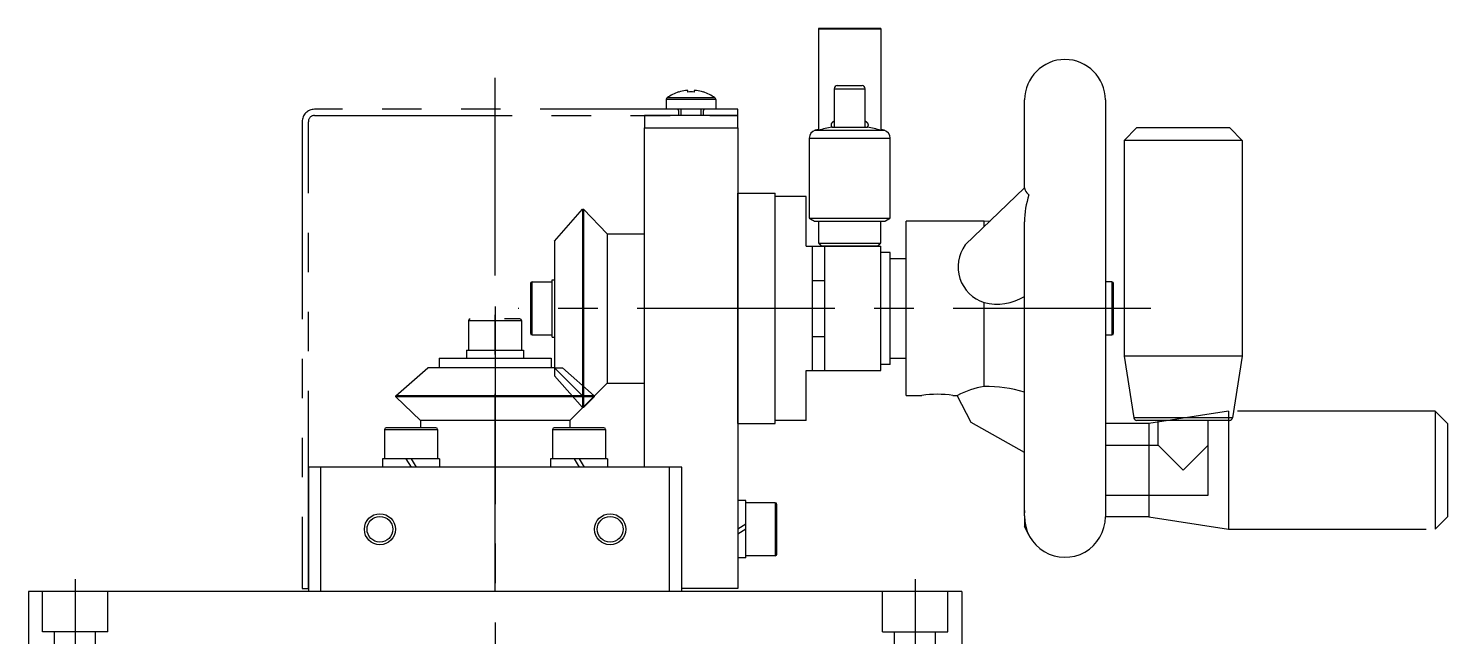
# Model space of a CAD drawing. Extents: x -165 to 420, y -413 to 153.
# Drawn here: x 191.8 to 419.9, y -222.7 to -125 of the extents above; entities that cross this region are included whole.
import ezdxf

# ---------------------------------------------------------------- set-up
doc = ezdxf.new("R2010")
doc.units = 0
for name, pattern in [('CENTER', [50.8, 31.75, -6.35, 6.35, -6.35]), ('DASHED', [19.05, 12.7, -6.35]), ('PHANTOM', [63.5, 31.75, -6.35, 6.35, -6.35, 6.35, -6.35])]:
    doc.linetypes.add(name, pattern=pattern)
doc.layers.get('0').update_dxf_attribs({"linetype": 'CONTINUOUS'})
doc.layers.add('CENTER', color=1, linetype='CENTER')
doc.layers.add('SCALE', color=7, linetype='CONTINUOUS')

msp = doc.modelspace()

# ---------------------------------------------------------------- linework, layer by layer
at = {"color": 7, "linetype": 'CONTINUOUS'}
for p, q in [((318.75, -125), (318.75, -125.12)), ((318.75, -125.12), (318.75, -141.38)), ((328.75, -125.12), (318.75, -125.12)), ((328.75, -125), (328.75, -125.12)), ((328.75, -125.12), (328.75, -141.38)), ((321.75, -134.2), (325.75, -134.2)), ((298.25, -136.45), (294.25, -136.45)), ((294.25, -136.45), (294.25, -138)), ((298.25, -136.16), (294.4, -136.16)), ((296.26, -135.21), (296.27, -135.23)), ((297.74, -134.98), (297.38, -134.98)), ((297.74, -135.23), (297.74, -134.98)), ((302.1, -136.16), (298.25, -136.16)), ((302.25, -136.45), (298.25, -136.45)), ((298.77, -134.98), (298.77, -135.23)), ((299.12, -134.98), (298.77, -134.98)), ((300.24, -135.23), (300.24, -135.21)), ((302.25, -136.45), (302.25, -138)), ((321.25, -134.7), (326.25, -134.7)), ((351.85, -150.62), (351.85, -136.5)), ((364.85, -136.5), (364.85, -203.5)), ((290.75, -139), (290.75, -141)), ((305.75, -139), (290.75, -139)), ((298.25, -138), (294.25, -138)), ((296.25, -138.2), (296.25, -139)), ((302.25, -138), (298.25, -138)), ((300.25, -139), (300.25, -138.2)), ((305.75, -141), (305.75, -139)), ((290.75, -141), (305.75, -141)), ((290.75, -195.5), (290.75, -141)), ((305.75, -141), (305.75, -215)), ((318.22, -141.38), (329.28, -141.38)), ((320.92, -140.88), (326.59, -140.88)), ((367.85, -143), (369.85, -141)), ((384.85, -141), (369.85, -141)), ((386.85, -143), (384.85, -141)), ((317.25, -142.64), (330.25, -142.64)), ((386.85, -143), (367.85, -143)), ((367.85, -143), (367.85, -177.67)), ((386.85, -143), (386.85, -177.67)), ((305.75, -188.5), (305.75, -151.5)), ((311.75, -188.5), (311.75, -151.5)), ((316.75, -152), (311.75, -152)), ((316.75, -160), (316.75, -152)), ((342.32, -159.81), (351.85, -150.62)), ((276.31, -159.18), (280.82, -154.07)), ((280.82, -154.07), (280.96, -154.07)), ((280.82, -154.07), (280.82, -170)), ((280.96, -154.07), (280.96, -170)), ((280.96, -154.07), (284.75, -158)), ((317.25, -155.5), (330.25, -155.5)), ((318.12, -156), (329.38, -156)), ((332.85, -184), (332.85, -156)), ((345.35, -156), (332.85, -156)), ((345.35, -156), (346.36, -155.91)), ((345.35, -156.89), (345.35, -156)), ((351.85, -203.36), (351.85, -156.11)), ((276.31, -159.18), (276.31, -170)), ((284.75, -158), (290.75, -158)), ((284.75, -158), (284.75, -170)), ((318.75, -159.5), (328.75, -159.5)), ((317.75, -180), (317.75, -160)), ((319.75, -180), (319.75, -160)), ((328.75, -180), (328.75, -160)), ((328.75, -179), (328.75, -161)), ((330.25, -161), (328.75, -161)), ((330.25, -179), (330.25, -161)), ((330.25, -162), (332.85, -162)), ((332.85, -178), (332.85, -162)), ((272.45, -166), (272.45, -174)), ((272.7, -165.75), (275.95, -165.75)), ((272.7, -174.25), (272.7, -165.75)), ((275.95, -165.4), (276.31, -165.4)), ((275.95, -174.6), (275.95, -165.4)), ((365.9, -165.75), (364.85, -165.75)), ((365.9, -165.75), (365.9, -174.25)), ((366.15, -174), (366.15, -166)), ((276.31, -170), (276.31, -179.56)), ((280.82, -170), (280.82, -185.92)), ((280.96, -170), (280.96, -185.92)), ((284.75, -170), (284.75, -182)), ((345.35, -182.56), (345.35, -169.07)), ((262.5, -171.95), (262.5, -176.7)), ((262.5, -171.95), (268.34, -171.95)), ((270.75, -171.7), (268.25, -171.7)), ((268.34, -171.95), (271, -171.95)), ((271, -171.95), (271, -176.7)), ((272.7, -174.25), (275.95, -174.25)), ((275.95, -174.6), (276.31, -174.6)), ((364.85, -174.25), (365.9, -174.25)), ((262.15, -176.7), (262.15, -178)), ((262.15, -176.7), (271.35, -176.7)), ((271.35, -176.7), (271.35, -178)), ((367.85, -177.67), (369.42, -187.58)), ((386.85, -177.67), (367.85, -177.67)), ((386.85, -177.67), (385.28, -187.58)), ((250.83, -184.07), (255.93, -179.56)), ((276.31, -179.56), (255.93, -179.56)), ((257.75, -178), (257.75, -179.56)), ((257.75, -178), (275.75, -178)), ((275.75, -178), (275.75, -179.56)), ((276.31, -179.56), (280.82, -184.07)), ((316.75, -188), (316.75, -180)), ((330.25, -179), (328.75, -179)), ((330.25, -178), (332.85, -178)), ((284.75, -182), (278.75, -188)), ((284.75, -182), (290.75, -182)), ((250.83, -184.21), (250.83, -184.07)), ((282.68, -184.07), (250.83, -184.07)), ((254.75, -188), (250.83, -184.21)), ((282.68, -184.21), (250.83, -184.21)), ((282.68, -184.21), (280.96, -185.92)), ((282.68, -184.07), (282.68, -184.21)), ((332.85, -184), (335.35, -184)), ((340.35, -184), (341.05, -184)), ((343.28, -188.33), (341.05, -184)), ((280.96, -185.92), (280.82, -185.92)), ((257.25, -189.2), (249.25, -189.2)), ((254.75, -188), (254.75, -189.2)), ((278.75, -188), (254.75, -188)), ((284.25, -189.2), (276.25, -189.2)), ((278.75, -188), (278.75, -189.2)), ((316.75, -188), (311.75, -188)), ((351.85, -193.17), (343.28, -188.33)), ((364.85, -188.5), (364.85, -203.5)), ((385.28, -187.58), (369.42, -187.58)), ((384.79, -188), (369.91, -188)), ((373.35, -192), (373.35, -188)), ((381.35, -200), (381.35, -188)), ((249, -189.45), (257.5, -189.45)), ((249, -189.45), (249, -194.2)), ((257.5, -189.45), (257.5, -194.2)), ((276, -189.45), (276, -194.2)), ((276, -189.45), (284.5, -189.45)), ((284.5, -189.45), (284.5, -194.2)), ((364.85, -192), (373.35, -192)), ((377.35, -196), (373.35, -192)), ((381.35, -192), (377.35, -196)), ((238.75, -195.5), (236.75, -195.5)), ((236.75, -195.5), (236.75, -215.5)), ((238.75, -215.5), (238.75, -195.5)), ((294.75, -195.5), (238.75, -195.5)), ((248.65, -194.2), (248.65, -195.5)), ((257.84, -194.2), (248.65, -194.2)), ((252.44, -194.2), (253.25, -195.5)), ((253.25, -194.2), (254.06, -195.5)), ((257.84, -194.2), (257.84, -195.5)), ((275.65, -194.2), (275.65, -195.5)), ((284.84, -194.2), (275.65, -194.2)), ((279.46, -194.2), (280.27, -195.5)), ((280.27, -194.2), (281.09, -195.5)), ((284.84, -194.2), (284.84, -195.5)), ((296.75, -195.5), (290.75, -195.5)), ((294.75, -195.5), (294.75, -215.5)), ((296.75, -215), (296.75, -195.5)), ((364.85, -200), (381.35, -200)), ((307.05, -200.9), (305.75, -200.9)), ((307.05, -210.1), (307.05, -200.9)), ((311.8, -201.25), (307.05, -201.25)), ((311.8, -201.25), (311.8, -205.5)), ((312.05, -205.5), (312.05, -201.5)), ((351.9, -202.46), (351.85, -202.52)), ((351.85, -203.36), (351.9, -202.46)), ((307.05, -204.69), (305.75, -205.5)), ((351.85, -203.36), (351.85, -205.07)), ((352.57, -206.46), (351.85, -205.07)), ((307.05, -205.5), (305.75, -206.31)), ((311.8, -205.5), (311.8, -209.75)), ((312.05, -209.5), (312.05, -205.5)), ((311.8, -209.75), (307.05, -209.75)), ((307.05, -210.1), (305.75, -210.1)), ((341.75, -215.5), (191.75, -215.5)), ((191.75, -215.5), (191.75, -395.5)), ((296.75, -215.5), (236.75, -215.5)), ((296.75, -215.5), (296.75, -215)), ((305.75, -215), (296.75, -215)), ((341.75, -215.5), (341.75, -395.5))]:
    msp.add_line(p, q, dxfattribs=at)
at = {"color": 3, "linetype": 'PHANTOM'}
for p, q in [((305.75, -138), (237.75, -138)), ((237.75, -139), (305.75, -139)), ((305.75, -139), (305.75, -138)), ((305.75, -139), (305.75, -138)), ((235.75, -140), (235.75, -215)), ((236.75, -215), (236.75, -140)), ((384.64, -186.5), (371.85, -188.5)), ((417.85, -186.5), (384.64, -186.5)), ((384.64, -186.5), (384.64, -205.5)), ((417.85, -186.5), (419.85, -188.5)), ((417.85, -186.5), (417.85, -205.5)), ((371.85, -188.5), (364.85, -188.5)), ((371.85, -188.5), (371.85, -203.5)), ((419.85, -188.5), (419.85, -203.5)), ((371.85, -203.5), (364.85, -203.5)), ((371.85, -203.5), (384.64, -205.5)), ((419.85, -203.5), (417.85, -205.5)), ((384.64, -205.5), (417.85, -205.5)), ((235.75, -215), (236.75, -215))]:
    msp.add_line(p, q, dxfattribs=at)
at = {"color": 3, "linetype": 'CONTINUOUS'}
for p, q in [((296.63, -138), (296.63, -139)), ((299.87, -139), (299.87, -138))]:
    msp.add_line(p, q, dxfattribs=at)
at = {"color": 7}
msp.add_line((328.25, -160), (319.25, -160), dxfattribs=at)
at = {"color": 3, "linetype": 'DASHED'}
for p, q in [((276.31, -179.56), (277.57, -179.56)), ((276.31, -179.56), (276.31, -180.82)), ((277.57, -179.56), (282.68, -184.07)), ((276.31, -180.82), (280.82, -185.92)), ((194, -222), (194, -215.5)), ((204.5, -222), (204.5, -215.5)), ((329, -222), (329, -215.5)), ((339.5, -222), (339.5, -215.5)), ((204.5, -222), (194, -222)), ((195.95, -225.5), (195.95, -222)), ((202.55, -225.5), (202.55, -222)), ((329, -222), (339.5, -222)), ((330.95, -225.5), (330.95, -222)), ((337.55, -225.5), (337.55, -222))]:
    msp.add_line(p, q, dxfattribs=at)
at = {"color": 7}
for points in [[(328.75, -125, 0), (328.59, -125, 0), (328.43, -125, 0), (328.27, -125, 0), (328.12, -125, 0), (327.96, -125, 0), (327.8, -125, 0), (327.64, -125, 0), (327.48, -125, 0), (327.32, -125, 0), (327.16, -125, 0), (327, -125, 0), (326.85, -125, 0), (326.69, -125, 0), (326.53, -125, 0), (326.37, -125, 0), (326.21, -125, 0), (326.05, -125, 0), (325.89, -125, 0), (325.73, -125, 0), (325.58, -125, 0), (325.42, -125, 0), (325.26, -125, 0), (325.1, -125, 0), (324.94, -125, 0), (324.78, -125, 0), (324.62, -125, 0), (324.46, -125, 0), (324.31, -125, 0), (324.15, -125, 0), (323.99, -125, 0), (323.83, -125, 0), (323.67, -125, 0), (323.51, -125, 0), (323.35, -125, 0), (323.19, -125, 0), (323.04, -125, 0), (322.88, -125, 0), (322.72, -125, 0), (322.56, -125, 0), (322.4, -125, 0), (322.24, -125, 0), (322.08, -125, 0), (321.93, -125, 0), (321.77, -125, 0), (321.61, -125, 0), (321.45, -125, 0), (321.29, -125, 0), (321.13, -125, 0), (320.97, -125, 0), (320.81, -125, 0), (320.66, -125, 0), (320.5, -125, 0), (320.34, -125, 0), (320.18, -125, 0), (320.02, -125, 0), (319.86, -125, 0), (319.7, -125, 0), (319.54, -125, 0), (319.39, -125, 0), (319.23, -125, 0), (319.07, -125, 0), (318.91, -125, 0), (318.75, -125, 0)], [(321.25, -134.7, 0), (321.25, -134.8, 0), (321.25, -134.9, 0), (321.25, -134.99, 0), (321.25, -135.09, 0), (321.25, -135.19, 0), (321.25, -135.29, 0), (321.25, -135.39, 0), (321.25, -135.48, 0), (321.25, -135.58, 0), (321.25, -135.68, 0), (321.25, -135.78, 0), (321.25, -135.88, 0), (321.25, -135.97, 0), (321.25, -136.07, 0), (321.25, -136.17, 0), (321.25, -136.27, 0), (321.25, -136.37, 0), (321.25, -136.46, 0), (321.25, -136.56, 0), (321.25, -136.66, 0), (321.25, -136.76, 0), (321.25, -136.86, 0), (321.25, -136.95, 0), (321.25, -137.05, 0), (321.25, -137.15, 0), (321.25, -137.25, 0), (321.25, -137.35, 0), (321.25, -137.45, 0), (321.25, -137.54, 0), (321.25, -137.64, 0), (321.25, -137.74, 0), (321.25, -137.84, 0), (321.25, -137.94, 0), (321.25, -138.03, 0), (321.25, -138.13, 0), (321.25, -138.23, 0), (321.25, -138.33, 0), (321.25, -138.43, 0), (321.25, -138.52, 0), (321.25, -138.62, 0), (321.25, -138.72, 0), (321.25, -138.82, 0), (321.25, -138.92, 0), (321.25, -139.01, 0), (321.25, -139.11, 0), (321.25, -139.21, 0), (321.25, -139.31, 0), (321.25, -139.41, 0), (321.25, -139.5, 0), (321.25, -139.6, 0), (321.25, -139.7, 0), (321.25, -139.8, 0), (321.25, -139.9, 0), (321.25, -139.99, 0), (321.25, -140.09, 0), (321.25, -140.19, 0), (321.25, -140.29, 0), (321.25, -140.39, 0), (321.25, -140.49, 0), (321.25, -140.58, 0), (321.25, -140.68, 0), (321.25, -140.78, 0), (321.25, -140.88, 0)], [(326.25, -140.88, 0), (326.25, -140.78, 0), (326.25, -140.68, 0), (326.25, -140.58, 0), (326.25, -140.49, 0), (326.25, -140.39, 0), (326.25, -140.29, 0), (326.25, -140.19, 0), (326.25, -140.09, 0), (326.25, -139.99, 0), (326.25, -139.9, 0), (326.25, -139.8, 0), (326.25, -139.7, 0), (326.25, -139.6, 0), (326.25, -139.5, 0), (326.25, -139.41, 0), (326.25, -139.31, 0), (326.25, -139.21, 0), (326.25, -139.11, 0), (326.25, -139.01, 0), (326.25, -138.92, 0), (326.25, -138.82, 0), (326.25, -138.72, 0), (326.25, -138.62, 0), (326.25, -138.52, 0), (326.25, -138.43, 0), (326.25, -138.33, 0), (326.25, -138.23, 0), (326.25, -138.13, 0), (326.25, -138.03, 0), (326.25, -137.94, 0), (326.25, -137.84, 0), (326.25, -137.74, 0), (326.25, -137.64, 0), (326.25, -137.54, 0), (326.25, -137.45, 0), (326.25, -137.35, 0), (326.25, -137.25, 0), (326.25, -137.15, 0), (326.25, -137.05, 0), (326.25, -136.95, 0), (326.25, -136.86, 0), (326.25, -136.76, 0), (326.25, -136.66, 0), (326.25, -136.56, 0), (326.25, -136.46, 0), (326.25, -136.37, 0), (326.25, -136.27, 0), (326.25, -136.17, 0), (326.25, -136.07, 0), (326.25, -135.97, 0), (326.25, -135.88, 0), (326.25, -135.78, 0), (326.25, -135.68, 0), (326.25, -135.58, 0), (326.25, -135.48, 0), (326.25, -135.39, 0), (326.25, -135.29, 0), (326.25, -135.19, 0), (326.25, -135.09, 0), (326.25, -134.99, 0), (326.25, -134.9, 0), (326.25, -134.8, 0), (326.25, -134.7, 0)], [(317.25, -142.64, 0), (317.25, -142.84, 0), (317.25, -143.04, 0), (317.25, -143.25, 0), (317.25, -143.45, 0), (317.25, -143.66, 0), (317.25, -143.86, 0), (317.25, -144.07, 0), (317.25, -144.27, 0), (317.25, -144.47, 0), (317.25, -144.68, 0), (317.25, -144.88, 0), (317.25, -145.09, 0), (317.25, -145.29, 0), (317.25, -145.49, 0), (317.25, -145.7, 0), (317.25, -145.9, 0), (317.25, -146.11, 0), (317.25, -146.31, 0), (317.25, -146.52, 0), (317.25, -146.72, 0), (317.25, -146.92, 0), (317.25, -147.13, 0), (317.25, -147.33, 0), (317.25, -147.54, 0), (317.25, -147.74, 0), (317.25, -147.94, 0), (317.25, -148.15, 0), (317.25, -148.35, 0), (317.25, -148.56, 0), (317.25, -148.76, 0), (317.25, -148.97, 0), (317.25, -149.17, 0), (317.25, -149.37, 0), (317.25, -149.58, 0), (317.25, -149.78, 0), (317.25, -149.99, 0), (317.25, -150.19, 0), (317.25, -150.39, 0), (317.25, -150.6, 0), (317.25, -150.8, 0), (317.25, -151.01, 0), (317.25, -151.21, 0), (317.25, -151.42, 0), (317.25, -151.62, 0), (317.25, -151.82, 0), (317.25, -152.03, 0), (317.25, -152.23, 0), (317.25, -152.44, 0), (317.25, -152.64, 0), (317.25, -152.84, 0), (317.25, -153.05, 0), (317.25, -153.25, 0), (317.25, -153.46, 0), (317.25, -153.66, 0), (317.25, -153.87, 0), (317.25, -154.07, 0), (317.25, -154.27, 0), (317.25, -154.48, 0), (317.25, -154.68, 0), (317.25, -154.89, 0), (317.25, -155.09, 0), (317.25, -155.29, 0), (317.25, -155.5, 0)], [(330.25, -155.5, 0), (330.25, -155.29, 0), (330.25, -155.09, 0), (330.25, -154.89, 0), (330.25, -154.68, 0), (330.25, -154.48, 0), (330.25, -154.27, 0), (330.25, -154.07, 0), (330.25, -153.87, 0), (330.25, -153.66, 0), (330.25, -153.46, 0), (330.25, -153.25, 0), (330.25, -153.05, 0), (330.25, -152.84, 0), (330.25, -152.64, 0), (330.25, -152.44, 0), (330.25, -152.23, 0), (330.25, -152.03, 0), (330.25, -151.82, 0), (330.25, -151.62, 0), (330.25, -151.42, 0), (330.25, -151.21, 0), (330.25, -151.01, 0), (330.25, -150.8, 0), (330.25, -150.6, 0), (330.25, -150.39, 0), (330.25, -150.19, 0), (330.25, -149.99, 0), (330.25, -149.78, 0), (330.25, -149.58, 0), (330.25, -149.37, 0), (330.25, -149.17, 0), (330.25, -148.97, 0), (330.25, -148.76, 0), (330.25, -148.56, 0), (330.25, -148.35, 0), (330.25, -148.15, 0), (330.25, -147.94, 0), (330.25, -147.74, 0), (330.25, -147.54, 0), (330.25, -147.33, 0), (330.25, -147.13, 0), (330.25, -146.92, 0), (330.25, -146.72, 0), (330.25, -146.52, 0), (330.25, -146.31, 0), (330.25, -146.11, 0), (330.25, -145.9, 0), (330.25, -145.7, 0), (330.25, -145.49, 0), (330.25, -145.29, 0), (330.25, -145.09, 0), (330.25, -144.88, 0), (330.25, -144.68, 0), (330.25, -144.47, 0), (330.25, -144.27, 0), (330.25, -144.07, 0), (330.25, -143.86, 0), (330.25, -143.66, 0), (330.25, -143.45, 0), (330.25, -143.25, 0), (330.25, -143.04, 0), (330.25, -142.84, 0), (330.25, -142.64, 0)], [(317.25, -155.5, 0), (317.26, -155.51, 0), (317.28, -155.51, 0), (317.29, -155.52, 0), (317.31, -155.53, 0), (317.32, -155.54, 0), (317.33, -155.55, 0), (317.35, -155.55, 0), (317.36, -155.56, 0), (317.37, -155.57, 0), (317.39, -155.58, 0), (317.4, -155.59, 0), (317.42, -155.59, 0), (317.43, -155.6, 0), (317.44, -155.61, 0), (317.46, -155.62, 0), (317.47, -155.63, 0), (317.48, -155.63, 0), (317.5, -155.64, 0), (317.51, -155.65, 0), (317.53, -155.66, 0), (317.54, -155.67, 0), (317.55, -155.67, 0), (317.57, -155.68, 0), (317.58, -155.69, 0), (317.59, -155.7, 0), (317.61, -155.71, 0), (317.62, -155.71, 0), (317.64, -155.72, 0), (317.65, -155.73, 0), (317.66, -155.74, 0), (317.68, -155.74, 0), (317.69, -155.75, 0), (317.7, -155.76, 0), (317.72, -155.77, 0), (317.73, -155.78, 0), (317.75, -155.78, 0), (317.76, -155.79, 0), (317.77, -155.8, 0), (317.79, -155.81, 0), (317.8, -155.82, 0), (317.81, -155.82, 0), (317.83, -155.83, 0), (317.84, -155.84, 0), (317.86, -155.85, 0), (317.87, -155.86, 0), (317.88, -155.86, 0), (317.9, -155.87, 0), (317.91, -155.88, 0), (317.92, -155.89, 0), (317.94, -155.9, 0), (317.95, -155.9, 0), (317.97, -155.91, 0), (317.98, -155.92, 0), (317.99, -155.93, 0), (318.01, -155.94, 0), (318.02, -155.94, 0), (318.03, -155.95, 0), (318.05, -155.96, 0), (318.06, -155.97, 0), (318.08, -155.98, 0), (318.09, -155.98, 0), (318.1, -155.99, 0), (318.12, -156, 0)], [(318.75, -156, 0), (318.75, -156.05, 0), (318.75, -156.11, 0), (318.75, -156.17, 0), (318.75, -156.22, 0), (318.75, -156.28, 0), (318.75, -156.33, 0), (318.75, -156.39, 0), (318.75, -156.44, 0), (318.75, -156.5, 0), (318.75, -156.55, 0), (318.75, -156.61, 0), (318.75, -156.67, 0), (318.75, -156.72, 0), (318.75, -156.78, 0), (318.75, -156.83, 0), (318.75, -156.89, 0), (318.75, -156.94, 0), (318.75, -157, 0), (318.75, -157.05, 0), (318.75, -157.11, 0), (318.75, -157.17, 0), (318.75, -157.22, 0), (318.75, -157.28, 0), (318.75, -157.33, 0), (318.75, -157.39, 0), (318.75, -157.44, 0), (318.75, -157.5, 0), (318.75, -157.55, 0), (318.75, -157.61, 0), (318.75, -157.67, 0), (318.75, -157.72, 0), (318.75, -157.78, 0), (318.75, -157.83, 0), (318.75, -157.89, 0), (318.75, -157.94, 0), (318.75, -158, 0), (318.75, -158.05, 0), (318.75, -158.11, 0), (318.75, -158.17, 0), (318.75, -158.22, 0), (318.75, -158.28, 0), (318.75, -158.33, 0), (318.75, -158.39, 0), (318.75, -158.44, 0), (318.75, -158.5, 0), (318.75, -158.55, 0), (318.75, -158.61, 0), (318.75, -158.67, 0), (318.75, -158.72, 0), (318.75, -158.78, 0), (318.75, -158.83, 0), (318.75, -158.89, 0), (318.75, -158.94, 0), (318.75, -159, 0), (318.75, -159.05, 0), (318.75, -159.11, 0), (318.75, -159.17, 0), (318.75, -159.22, 0), (318.75, -159.28, 0), (318.75, -159.33, 0), (318.75, -159.39, 0), (318.75, -159.44, 0), (318.75, -159.5, 0)], [(328.75, -159.5, 0), (328.75, -159.44, 0), (328.75, -159.39, 0), (328.75, -159.33, 0), (328.75, -159.28, 0), (328.75, -159.22, 0), (328.75, -159.17, 0), (328.75, -159.11, 0), (328.75, -159.05, 0), (328.75, -159, 0), (328.75, -158.94, 0), (328.75, -158.89, 0), (328.75, -158.83, 0), (328.75, -158.78, 0), (328.75, -158.72, 0), (328.75, -158.67, 0), (328.75, -158.61, 0), (328.75, -158.55, 0), (328.75, -158.5, 0), (328.75, -158.44, 0), (328.75, -158.39, 0), (328.75, -158.33, 0), (328.75, -158.28, 0), (328.75, -158.22, 0), (328.75, -158.17, 0), (328.75, -158.11, 0), (328.75, -158.05, 0), (328.75, -158, 0), (328.75, -157.94, 0), (328.75, -157.89, 0), (328.75, -157.83, 0), (328.75, -157.78, 0), (328.75, -157.72, 0), (328.75, -157.67, 0), (328.75, -157.61, 0), (328.75, -157.55, 0), (328.75, -157.5, 0), (328.75, -157.44, 0), (328.75, -157.39, 0), (328.75, -157.33, 0), (328.75, -157.28, 0), (328.75, -157.22, 0), (328.75, -157.17, 0), (328.75, -157.11, 0), (328.75, -157.05, 0), (328.75, -157, 0), (328.75, -156.94, 0), (328.75, -156.89, 0), (328.75, -156.83, 0), (328.75, -156.78, 0), (328.75, -156.72, 0), (328.75, -156.67, 0), (328.75, -156.61, 0), (328.75, -156.55, 0), (328.75, -156.5, 0), (328.75, -156.44, 0), (328.75, -156.39, 0), (328.75, -156.33, 0), (328.75, -156.28, 0), (328.75, -156.22, 0), (328.75, -156.17, 0), (328.75, -156.11, 0), (328.75, -156.05, 0), (328.75, -156, 0)], [(329.38, -156, 0), (329.4, -155.99, 0), (329.41, -155.98, 0), (329.43, -155.98, 0), (329.44, -155.97, 0), (329.45, -155.96, 0), (329.47, -155.95, 0), (329.48, -155.94, 0), (329.49, -155.94, 0), (329.51, -155.93, 0), (329.52, -155.92, 0), (329.54, -155.91, 0), (329.55, -155.9, 0), (329.56, -155.9, 0), (329.58, -155.89, 0), (329.59, -155.88, 0), (329.6, -155.87, 0), (329.62, -155.86, 0), (329.63, -155.86, 0), (329.65, -155.85, 0), (329.66, -155.84, 0), (329.67, -155.83, 0), (329.69, -155.82, 0), (329.7, -155.82, 0), (329.71, -155.81, 0), (329.73, -155.8, 0), (329.74, -155.79, 0), (329.76, -155.78, 0), (329.77, -155.78, 0), (329.78, -155.77, 0), (329.8, -155.76, 0), (329.81, -155.75, 0), (329.82, -155.74, 0), (329.84, -155.74, 0), (329.85, -155.73, 0), (329.87, -155.72, 0), (329.88, -155.71, 0), (329.89, -155.71, 0), (329.91, -155.7, 0), (329.92, -155.69, 0), (329.93, -155.68, 0), (329.95, -155.67, 0), (329.96, -155.67, 0), (329.98, -155.66, 0), (329.99, -155.65, 0), (330, -155.64, 0), (330.02, -155.63, 0), (330.03, -155.63, 0), (330.04, -155.62, 0), (330.06, -155.61, 0), (330.07, -155.6, 0), (330.09, -155.59, 0), (330.1, -155.59, 0), (330.11, -155.58, 0), (330.13, -155.57, 0), (330.14, -155.56, 0), (330.15, -155.55, 0), (330.17, -155.55, 0), (330.18, -155.54, 0), (330.2, -155.53, 0), (330.21, -155.52, 0), (330.22, -155.51, 0), (330.24, -155.51, 0), (330.25, -155.5, 0)], [(318.75, -159.5, 0), (318.76, -159.51, 0), (318.77, -159.51, 0), (318.77, -159.52, 0), (318.78, -159.53, 0), (318.79, -159.54, 0), (318.8, -159.55, 0), (318.81, -159.55, 0), (318.81, -159.56, 0), (318.82, -159.57, 0), (318.83, -159.58, 0), (318.84, -159.59, 0), (318.85, -159.59, 0), (318.85, -159.6, 0), (318.86, -159.61, 0), (318.87, -159.62, 0), (318.88, -159.63, 0), (318.89, -159.63, 0), (318.89, -159.64, 0), (318.9, -159.65, 0), (318.91, -159.66, 0), (318.92, -159.67, 0), (318.93, -159.67, 0), (318.93, -159.68, 0), (318.94, -159.69, 0), (318.95, -159.7, 0), (318.96, -159.71, 0), (318.96, -159.71, 0), (318.97, -159.72, 0), (318.98, -159.73, 0), (318.99, -159.74, 0), (319, -159.74, 0), (319, -159.75, 0), (319.01, -159.76, 0), (319.02, -159.77, 0), (319.03, -159.78, 0), (319.04, -159.78, 0), (319.04, -159.79, 0), (319.05, -159.8, 0), (319.06, -159.81, 0), (319.07, -159.82, 0), (319.08, -159.82, 0), (319.08, -159.83, 0), (319.09, -159.84, 0), (319.1, -159.85, 0), (319.11, -159.86, 0), (319.12, -159.86, 0), (319.12, -159.87, 0), (319.13, -159.88, 0), (319.14, -159.89, 0), (319.15, -159.9, 0), (319.16, -159.9, 0), (319.16, -159.91, 0), (319.17, -159.92, 0), (319.18, -159.93, 0), (319.19, -159.94, 0), (319.19, -159.94, 0), (319.2, -159.95, 0), (319.21, -159.96, 0), (319.22, -159.97, 0), (319.23, -159.98, 0), (319.23, -159.98, 0), (319.24, -159.99, 0), (319.25, -160, 0)], [(328.25, -160, 0), (328.26, -159.99, 0), (328.27, -159.98, 0), (328.27, -159.98, 0), (328.28, -159.97, 0), (328.29, -159.96, 0), (328.3, -159.95, 0), (328.31, -159.94, 0), (328.31, -159.94, 0), (328.32, -159.93, 0), (328.33, -159.92, 0), (328.34, -159.91, 0), (328.35, -159.9, 0), (328.35, -159.9, 0), (328.36, -159.89, 0), (328.37, -159.88, 0), (328.38, -159.87, 0), (328.39, -159.86, 0), (328.39, -159.86, 0), (328.4, -159.85, 0), (328.41, -159.84, 0), (328.42, -159.83, 0), (328.43, -159.82, 0), (328.43, -159.82, 0), (328.44, -159.81, 0), (328.45, -159.8, 0), (328.46, -159.79, 0), (328.46, -159.78, 0), (328.47, -159.78, 0), (328.48, -159.77, 0), (328.49, -159.76, 0), (328.5, -159.75, 0), (328.5, -159.74, 0), (328.51, -159.74, 0), (328.52, -159.73, 0), (328.53, -159.72, 0), (328.54, -159.71, 0), (328.54, -159.71, 0), (328.55, -159.7, 0), (328.56, -159.69, 0), (328.57, -159.68, 0), (328.58, -159.67, 0), (328.58, -159.67, 0), (328.59, -159.66, 0), (328.6, -159.65, 0), (328.61, -159.64, 0), (328.62, -159.63, 0), (328.62, -159.63, 0), (328.63, -159.62, 0), (328.64, -159.61, 0), (328.65, -159.6, 0), (328.66, -159.59, 0), (328.66, -159.59, 0), (328.67, -159.58, 0), (328.68, -159.57, 0), (328.69, -159.56, 0), (328.69, -159.55, 0), (328.7, -159.55, 0), (328.71, -159.54, 0), (328.72, -159.53, 0), (328.73, -159.52, 0), (328.73, -159.51, 0), (328.74, -159.51, 0), (328.75, -159.5, 0)]]:
    msp.add_polyline3d(points, dxfattribs=at)
at = {"color": 7, "linetype": 'CONTINUOUS'}
for points in [[(321.25, -139.92, 0), (321.24, -139.92, 0), (321.23, -139.93, 0), (321.22, -139.94, 0), (321.2, -139.94, 0), (321.19, -139.95, 0), (321.18, -139.96, 0), (321.17, -139.96, 0), (321.16, -139.97, 0), (321.15, -139.98, 0), (321.14, -139.98, 0), (321.13, -139.99, 0), (321.12, -140, 0), (321.11, -140.01, 0), (321.1, -140.01, 0), (321.09, -140.02, 0), (321.08, -140.03, 0), (321.07, -140.03, 0), (321.06, -140.04, 0), (321.05, -140.05, 0), (321.04, -140.05, 0), (321.03, -140.06, 0), (321.02, -140.07, 0), (321.01, -140.08, 0), (321, -140.08, 0), (320.99, -140.09, 0), (320.99, -140.1, 0), (320.98, -140.1, 0), (320.97, -140.11, 0), (320.96, -140.12, 0), (320.95, -140.13, 0), (320.95, -140.13, 0), (320.94, -140.14, 0), (320.93, -140.15, 0), (320.92, -140.16, 0), (320.92, -140.16, 0), (320.91, -140.17, 0), (320.9, -140.18, 0), (320.9, -140.18, 0), (320.89, -140.19, 0), (320.88, -140.2, 0), (320.88, -140.21, 0), (320.87, -140.21, 0), (320.86, -140.22, 0), (320.86, -140.23, 0), (320.85, -140.24, 0), (320.85, -140.25, 0), (320.84, -140.25, 0), (320.84, -140.26, 0), (320.83, -140.27, 0), (320.83, -140.28, 0), (320.82, -140.28, 0), (320.82, -140.29, 0), (320.81, -140.3, 0), (320.81, -140.31, 0), (320.81, -140.31, 0), (320.8, -140.32, 0), (320.8, -140.33, 0), (320.79, -140.34, 0), (320.79, -140.34, 0), (320.79, -140.35, 0), (320.78, -140.36, 0), (320.78, -140.37, 0), (320.78, -140.38, 0), (320.77, -140.38, 0), (320.77, -140.39, 0), (320.77, -140.4, 0), (320.77, -140.41, 0), (320.76, -140.41, 0), (320.76, -140.42, 0), (320.76, -140.43, 0), (320.76, -140.44, 0), (320.76, -140.45, 0), (320.76, -140.45, 0), (320.75, -140.46, 0), (320.75, -140.47, 0), (320.75, -140.48, 0), (320.75, -140.48, 0), (320.75, -140.49, 0), (320.75, -140.5, 0), (320.75, -140.51, 0), (320.75, -140.52, 0), (320.75, -140.52, 0), (320.75, -140.53, 0), (320.75, -140.54, 0), (320.75, -140.55, 0), (320.75, -140.56, 0), (320.75, -140.56, 0), (320.75, -140.57, 0), (320.75, -140.58, 0), (320.76, -140.59, 0), (320.76, -140.59, 0), (320.76, -140.6, 0), (320.76, -140.61, 0), (320.76, -140.62, 0), (320.76, -140.63, 0), (320.77, -140.63, 0), (320.77, -140.64, 0), (320.77, -140.65, 0), (320.77, -140.66, 0), (320.78, -140.66, 0), (320.78, -140.67, 0), (320.78, -140.68, 0), (320.79, -140.69, 0), (320.79, -140.7, 0), (320.79, -140.7, 0), (320.8, -140.71, 0), (320.8, -140.72, 0), (320.8, -140.73, 0), (320.81, -140.73, 0), (320.81, -140.74, 0), (320.82, -140.75, 0), (320.82, -140.76, 0), (320.83, -140.76, 0), (320.83, -140.77, 0), (320.84, -140.78, 0), (320.84, -140.79, 0), (320.85, -140.8, 0), (320.85, -140.8, 0), (320.86, -140.81, 0), (320.86, -140.82, 0), (320.87, -140.83, 0), (320.88, -140.83, 0), (320.88, -140.84, 0), (320.89, -140.85, 0), (320.89, -140.86, 0), (320.9, -140.86, 0), (320.91, -140.87, 0), (320.91, -140.88, 0)], [(326.59, -140.88, 0), (326.59, -140.87, 0), (326.6, -140.86, 0), (326.61, -140.86, 0), (326.61, -140.85, 0), (326.62, -140.84, 0), (326.63, -140.83, 0), (326.63, -140.83, 0), (326.64, -140.82, 0), (326.64, -140.81, 0), (326.65, -140.8, 0), (326.65, -140.8, 0), (326.66, -140.79, 0), (326.66, -140.78, 0), (326.67, -140.77, 0), (326.67, -140.76, 0), (326.68, -140.76, 0), (326.68, -140.75, 0), (326.69, -140.74, 0), (326.69, -140.73, 0), (326.7, -140.73, 0), (326.7, -140.72, 0), (326.7, -140.71, 0), (326.71, -140.7, 0), (326.71, -140.7, 0), (326.72, -140.69, 0), (326.72, -140.68, 0), (326.72, -140.67, 0), (326.72, -140.66, 0), (326.73, -140.66, 0), (326.73, -140.65, 0), (326.73, -140.64, 0), (326.73, -140.63, 0), (326.74, -140.63, 0), (326.74, -140.62, 0), (326.74, -140.61, 0), (326.74, -140.6, 0), (326.74, -140.59, 0), (326.75, -140.59, 0), (326.75, -140.58, 0), (326.75, -140.57, 0), (326.75, -140.56, 0), (326.75, -140.56, 0), (326.75, -140.55, 0), (326.75, -140.54, 0), (326.75, -140.53, 0), (326.75, -140.52, 0), (326.75, -140.52, 0), (326.75, -140.51, 0), (326.75, -140.5, 0), (326.75, -140.49, 0), (326.75, -140.48, 0), (326.75, -140.48, 0), (326.75, -140.47, 0), (326.75, -140.46, 0), (326.74, -140.45, 0), (326.74, -140.45, 0), (326.74, -140.44, 0), (326.74, -140.43, 0), (326.74, -140.42, 0), (326.74, -140.41, 0), (326.73, -140.41, 0), (326.73, -140.4, 0), (326.73, -140.39, 0), (326.73, -140.38, 0), (326.72, -140.38, 0), (326.72, -140.37, 0), (326.72, -140.36, 0), (326.71, -140.35, 0), (326.71, -140.34, 0), (326.71, -140.34, 0), (326.7, -140.33, 0), (326.7, -140.32, 0), (326.7, -140.31, 0), (326.69, -140.31, 0), (326.69, -140.3, 0), (326.68, -140.29, 0), (326.68, -140.28, 0), (326.67, -140.28, 0), (326.67, -140.27, 0), (326.66, -140.26, 0), (326.66, -140.25, 0), (326.65, -140.25, 0), (326.65, -140.24, 0), (326.64, -140.23, 0), (326.64, -140.22, 0), (326.63, -140.21, 0), (326.62, -140.21, 0), (326.62, -140.2, 0), (326.61, -140.19, 0), (326.6, -140.18, 0), (326.6, -140.18, 0), (326.59, -140.17, 0), (326.58, -140.16, 0), (326.58, -140.16, 0), (326.57, -140.15, 0), (326.56, -140.14, 0), (326.55, -140.13, 0), (326.55, -140.13, 0), (326.54, -140.12, 0), (326.53, -140.11, 0), (326.52, -140.1, 0), (326.51, -140.1, 0), (326.51, -140.09, 0), (326.5, -140.08, 0), (326.49, -140.08, 0), (326.48, -140.07, 0), (326.47, -140.06, 0), (326.46, -140.05, 0), (326.45, -140.05, 0), (326.44, -140.04, 0), (326.43, -140.03, 0), (326.42, -140.03, 0), (326.41, -140.02, 0), (326.4, -140.01, 0), (326.39, -140.01, 0), (326.38, -140, 0), (326.37, -139.99, 0), (326.36, -139.98, 0), (326.35, -139.98, 0), (326.34, -139.97, 0), (326.33, -139.96, 0), (326.32, -139.96, 0), (326.31, -139.95, 0), (326.3, -139.94, 0), (326.29, -139.94, 0), (326.27, -139.93, 0), (326.26, -139.92, 0), (326.25, -139.92, 0)]]:
    msp.add_polyline3d(points, dxfattribs=at)
at = {"color": 3, "linetype": 'CONTINUOUS'}
for centre in [(248.25, -205.5), (285.25, -205.5)]:
    msp.add_circle(centre, 2.5, dxfattribs=at)
at = {"color": 7, "linetype": 'CONTINUOUS'}
for centre in [(248.25, -205.5), (285.25, -205.5)]:
    msp.add_circle(centre, 2.07, dxfattribs=at)
for centre, radius, start, end in [((358.35, -136.5), 6.5, 0, 180), ((321.75, -134.7), 0.5, 90, 180), ((325.75, -134.7), 0.5, 0, 90), ((294.61, -136.45), 0.36, 126.3584, 180), ((298.25, -141.4), 6.5, 107.8626, 126.3584), ((298.25, -141.4), 6.48, 97.6968, 107.8351), ((298.25, -142.39), 7.18, 85.8857, 94.1143), ((298.25, -141.4), 6.48, 72.1649, 82.3032), ((298.25, -141.4), 6.5, 53.6416, 72.1374), ((301.89, -136.45), 0.36, 0, 53.6416), ((296.05, -138.2), 0.2, 0, 90), ((300.45, -138.2), 0.2, 90, 180), ((318.55, -142.64), 1.3, 104.5701, 180), ((323.75, -162.64), 21.97, 103.1544, 104.5701), ((322.67, -153.41), 12.65, 97.9905, 108.0631), ((324.83, -153.41), 12.65, 71.9369, 82.0095), ((323.75, -162.64), 21.97, 75.4299, 76.8456), ((328.95, -142.64), 1.3, 0, 75.4299), ((352.67, -150.6), 0.816, 181.4781, 210.3201), ((365.33, -156.09), 13.48, 161.2804, 180.0818), ((355.05, -149.17), 3.6, 210.7666, 226.2105), ((347.21, -163.33), 6.03, 144.1523, 252.0564), ((272.7, -166), 0.25, 90, 180), ((365.9, -166), 0.25, 0, 90), ((347.39, -160.56), 8.75, 256.5405, 300.6708), ((262.75, -171.95), 0.25, 90, 180), ((270.75, -171.95), 0.25, 0, 90), ((272.7, -174), 0.25, 180, 270), ((365.9, -174), 0.25, 270, 360), ((337.84, -200.34), 16.53, 81.2679, 98.6532), ((347.47, -196.04), 13.64, 98.9277, 118.047), ((345.89, -202.6), 20.04, 72.6877, 91.5322), ((249.25, -189.45), 0.25, 90, 180), ((257.25, -189.45), 0.25, 0, 90), ((276.25, -189.45), 0.25, 90, 180), ((284.25, -189.45), 0.25, 0, 90), ((369.91, -187.5), 0.5, 189, 270), ((384.79, -187.5), 0.5, 270, 351), ((311.8, -201.5), 0.25, 0, 90), ((358.35, -203.5), 6.5, 178.7499, 359.9931), ((311.8, -209.5), 0.25, 270, 0)]:
    msp.add_arc(centre, radius, start, end, dxfattribs=at)
at = {"color": 3, "linetype": 'PHANTOM'}
for radius in [2, 1]:
    msp.add_arc((237.75, -140), radius, 90, 180, dxfattribs=at)
at = {"layer": 'CENTER', "color": 1, "linetype": 'CENTER'}
for p, q in [((266.75, -215.5), (266.75, -128)), ((266.75, -169.7), (266.75, -397.5)), ((372.15, -170), (270.45, -170)), ((199.25, -213.5), (199.25, -227.5)), ((334.25, -213.5), (334.25, -227.5))]:
    msp.add_line(p, q, dxfattribs=at)
at = {"layer": 'SCALE', "color": 7, "linetype": 'CONTINUOUS'}
for p, q in [((305.75, -151.5), (311.75, -151.5)), ((316.75, -160), (328.75, -160)), ((317.75, -165.5), (319.75, -165.5)), ((317.75, -174.5), (319.75, -174.5)), ((316.75, -180), (328.75, -180)), ((305.75, -188.5), (311.75, -188.5))]:
    msp.add_line(p, q, dxfattribs=at)

doc.saveas('drawing.dxf')
